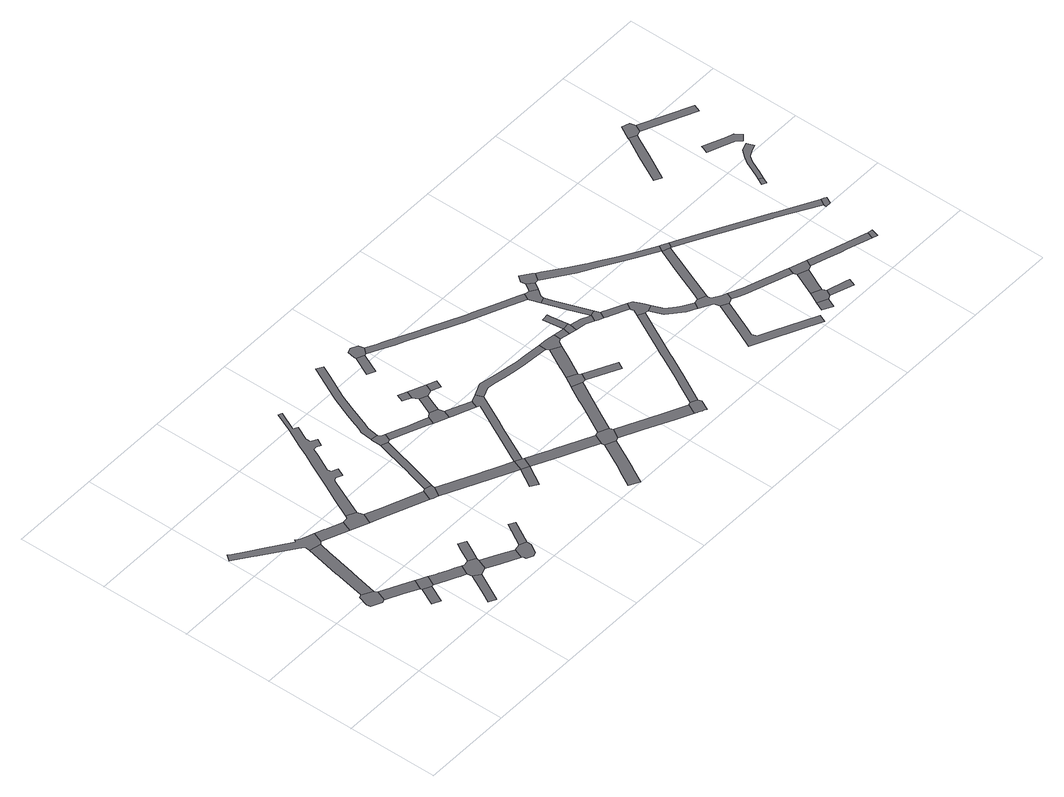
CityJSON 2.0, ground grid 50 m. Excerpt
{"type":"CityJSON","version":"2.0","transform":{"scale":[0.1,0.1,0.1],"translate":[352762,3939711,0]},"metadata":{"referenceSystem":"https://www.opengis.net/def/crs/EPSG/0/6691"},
"CityObjects":{
"road1":{"type":"Road","geometry":[{"type":"MultiSurface","lod":"1","boundaries":[[[0,1,2,3,4,5,6,7,8]]]}]},
"road2":{"type":"Road","attributes":{"RoadStructureAttribute.sectionType":"1"},"geometry":[{"type":"MultiSurface","lod":"1","boundaries":[[[9,10,11,12,6,5]]]}]},
"road3":{"type":"Road","attributes":{"RoadStructureAttribute.sectionType":"1"},"geometry":[{"type":"MultiSurface","lod":"1","boundaries":[[[7,13,14,15,16,17,18,19,20,21,22,23,8]]]}]},
"road4":{"type":"Road","geometry":[{"type":"MultiSurface","lod":"1","boundaries":[[[24,25,26,27]]]}]},
"road5":{"type":"Road","attributes":{"RoadStructureAttribute.sectionType":"1"},"geometry":[{"type":"MultiSurface","lod":"1","boundaries":[[[28,29,30,31,32,33,34,35,36,37,38,39,40,41,42,43,44,45,46,19,18]]]}]},
"road6":{"type":"Road","geometry":[{"type":"MultiSurface","lod":"1","boundaries":[[[47,48,49,11,10,24,27]]]}]},
"road7":{"type":"Road","attributes":{"RoadStructureAttribute.sectionType":"1"},"geometry":[{"type":"MultiSurface","lod":"1","boundaries":[[[50,51,52,53,54]]]}]},
"road8":{"type":"Road","attributes":{"RoadStructureAttribute.sectionType":"1"},"geometry":[{"type":"MultiSurface","lod":"1","boundaries":[[[55,56,57,58,59,60,61,62,48,47,63,64,65,66,67]]]}]},
"road9":{"type":"Road","geometry":[{"type":"MultiSurface","lod":"1","boundaries":[[[68,69,29,28,70,71,72]]]}]},
"road10":{"type":"Road","geometry":[{"type":"MultiSurface","lod":"1","boundaries":[[[73,74,75,76,77,78,55,67,50,54]]]}]},
"road11":{"type":"Road","geometry":[{"type":"MultiSurface","lod":"1","boundaries":[[[79,80,81,82,72,71,83]]]}]},
"road12":{"type":"Road","attributes":{"RoadStructureAttribute.sectionType":"1"},"geometry":[{"type":"MultiSurface","lod":"1","boundaries":[[[84,85,86,87,77,76]]]}]},
"road13":{"type":"Road","attributes":{"RoadStructureAttribute.sectionType":"1"},"geometry":[{"type":"MultiSurface","lod":"1","boundaries":[[[88,89,90,75,74,91,92]]]}]},
"road14":{"type":"Road","geometry":[{"type":"MultiSurface","lod":"1","boundaries":[[[93,94,95,96,97,98,99,100,88,92]]]}]},
"road15":{"type":"Road","attributes":{"RoadStructureAttribute.sectionType":"1"},"geometry":[{"type":"MultiSurface","lod":"1","boundaries":[[[101,102,103,104,105,106,79,83]]]}]},
"road16":{"type":"Road","geometry":[{"type":"MultiSurface","lod":"1","boundaries":[[[99,107,108,100]]]}]},
"road17":{"type":"Road","attributes":{"RoadStructureAttribute.sectionType":"1"},"geometry":[{"type":"MultiSurface","lod":"1","boundaries":[[[80,109,110,111,112,113,114,115,116,117,118,119,120,121,122,123,124,125,126,127,128,129,130,131,132,81]]]}]},
"road18":{"type":"Road","geometry":[{"type":"MultiSurface","lod":"1","boundaries":[[[104,103,133,134,135,136,137,138]]]}]},
"road19":{"type":"Road","attributes":{"RoadStructureAttribute.sectionType":"1"},"geometry":[{"type":"MultiSurface","lod":"1","boundaries":[[[139,140,141,142,143,144,145,146,147,148,149,150,151,138,137]]]}]},
"road20":{"type":"Road","attributes":{"RoadStructureAttribute.sectionType":"1"},"geometry":[{"type":"MultiSurface","lod":"1","boundaries":[[[135,152,153,154,155,156,157,158,159,160,161,162,163,136]]]}]},
"road21":{"type":"Road","geometry":[{"type":"MultiSurface","lod":"1","boundaries":[[[164,165,145,144,166,167,168,169]]]}]},
"road22":{"type":"Road","geometry":[{"type":"MultiSurface","lod":"1","boundaries":[[[157,170,171,172]]]}]},
"road23":{"type":"Road","geometry":[{"type":"MultiSurface","lod":"1","boundaries":[[[157,172,173,174,158]]]}]},
"road24":{"type":"Road","attributes":{"RoadStructureAttribute.sectionType":"1"},"geometry":[{"type":"MultiSurface","lod":"1","boundaries":[[[166,175,176,177,178,179,180,181,167]]]}]},
"road25":{"type":"Road","attributes":{"RoadStructureAttribute.sectionType":"1"},"geometry":[{"type":"MultiSurface","lod":"1","boundaries":[[[182,183,184,185,186,187,188,189,190,191,192,193,194,195,196,197,198,164,169]]]}]},
"road26":{"type":"Road","geometry":[{"type":"MultiSurface","lod":"1","boundaries":[[[199,200,178,177,201,202,203]]]}]},
"road27":{"type":"Road","attributes":{"RoadStructureAttribute.sectionType":"1"},"geometry":[{"type":"MultiSurface","lod":"1","boundaries":[[[204,205,206,207,208,209,210,211,212,213,214,173,172]]]}]},
"road28":{"type":"Road","attributes":{"RoadStructureAttribute.sectionType":"1"},"geometry":[{"type":"MultiSurface","lod":"1","boundaries":[[[215,216,217,218,219,158,174,220,221,222,223,224,225,226,227,228,229,230]]]}]},
"road29":{"type":"Road","attributes":{"RoadStructureAttribute.sectionType":"1"},"geometry":[{"type":"MultiSurface","lod":"1","boundaries":[[[231,232,233,234,235,236,237,238,239,240]]]}]},
"road30":{"type":"Road","attributes":{"RoadStructureAttribute.sectionType":"1"},"geometry":[{"type":"MultiSurface","lod":"1","boundaries":[[[241,242,243,244,200,199]]]}]},
"road31":{"type":"Road","attributes":{"RoadStructureAttribute.sectionType":"1"},"geometry":[{"type":"MultiSurface","lod":"1","boundaries":[[[245,246,247,248]]]}]},
"road32":{"type":"Road","geometry":[{"type":"MultiSurface","lod":"1","boundaries":[[[249,203,202,250,251,252,215,230]]]}]},
"road33":{"type":"Road","geometry":[{"type":"MultiSurface","lod":"1","boundaries":[[[253,248,247,243,242,254]]]}]},
"road34":{"type":"Road","attributes":{"RoadStructureAttribute.sectionType":"1"},"geometry":[{"type":"MultiSurface","lod":"1","boundaries":[[[255,256,253,254]]]}]},
"road35":{"type":"Road","geometry":[{"type":"MultiSurface","lod":"1","boundaries":[[[257,258,259,210,209,240,239,260]]]}]},
"road36":{"type":"Road","geometry":[{"type":"MultiSurface","lod":"1","boundaries":[[[261,262,263,264]]]}]},
"road37":{"type":"Road","geometry":[{"type":"MultiSurface","lod":"1","boundaries":[[[265,266,267,268,269,270,261,264]]]}]},
"road38":{"type":"Road","attributes":{"RoadStructureAttribute.sectionType":"1"},"geometry":[{"type":"MultiSurface","lod":"1","boundaries":[[[271,272,273,274,275,259,258,276,277,278,279,280,281,282]]]}]},
"road39":{"type":"Road","attributes":{"RoadStructureAttribute.sectionType":"1"},"geometry":[{"type":"MultiSurface","lod":"1","boundaries":[[[283,284,285,286,287,288,289,290,257,260]]]}]},
"road40":{"type":"Road","attributes":{"RoadStructureAttribute.sectionType":"1"},"geometry":[{"type":"MultiSurface","lod":"1","boundaries":[[[291,292,293,294,295,228,227,296,297,298,299,300,301,302]]]}]},
"road41":{"type":"Road","geometry":[{"type":"MultiSurface","lod":"1","boundaries":[[[303,304,305,306,307,282,281,308,309]]]}]},
"road42":{"type":"Road","geometry":[{"type":"MultiSurface","lod":"1","boundaries":[[[286,310,311,312,313,314,315,316,317,318,287]]]}]},
"road43":{"type":"Road","attributes":{"RoadStructureAttribute.sectionType":"1"},"geometry":[{"type":"MultiSurface","lod":"1","boundaries":[[[304,319,320,321,322,323,324,325,305]]]}]},
"road44":{"type":"Road","geometry":[{"type":"MultiSurface","lod":"1","boundaries":[[[308,326,327,309]]]}]},
"road45":{"type":"Road","attributes":{"RoadStructureAttribute.sectionType":"1"},"geometry":[{"type":"MultiSurface","lod":"1","boundaries":[[[328,329,330,331,332,333,334,335,336,337,338,266,265,339,340,341,342,343,344,345,346,347,348,349]]]}]},
"road46":{"type":"Road","geometry":[{"type":"MultiSurface","lod":"1","boundaries":[[[301,322,321,350,351,352,353,302]]]}]},
"road47":{"type":"Road","attributes":{"RoadStructureAttribute.sectionType":"1"},"geometry":[{"type":"MultiSurface","lod":"1","boundaries":[[[352,351,354,355]]]}]},
"road48":{"type":"Road","geometry":[{"type":"MultiSurface","lod":"1","boundaries":[[[355,354,356,357,358]]]}]},
"road49":{"type":"Road","attributes":{"RoadStructureAttribute.sectionType":"1"},"geometry":[{"type":"MultiSurface","lod":"1","boundaries":[[[359,360,361,362,363,364,365,366,317,316,367,368,369,370,371]]]}]},
"road50":{"type":"Road","geometry":[{"type":"MultiSurface","lod":"1","boundaries":[[[372,373,374,375,355,358]]]}]},
"road51":{"type":"Road","attributes":{"RoadStructureAttribute.sectionType":"1"},"geometry":[{"type":"MultiSurface","lod":"1","boundaries":[[[376,377,357,356,378,379,380,381]]]}]},
"road52":{"type":"Road","geometry":[{"type":"MultiSurface","lod":"1","boundaries":[[[382,383,381,380,384,385]]]}]},
"road53":{"type":"Road","attributes":{"RoadStructureAttribute.sectionType":"1"},"geometry":[{"type":"MultiSurface","lod":"1","boundaries":[[[386,381,383,387,388,389,390]]]}]},
"road54":{"type":"Road","geometry":[{"type":"MultiSurface","lod":"1","boundaries":[[[348,391,390,389,392,393,394,395,349]]]}]},
"road55":{"type":"Road","attributes":{"RoadStructureAttribute.sectionType":"1"},"geometry":[{"type":"MultiSurface","lod":"1","boundaries":[[[396,397,398,394,393]]]}]},
"road56":{"type":"Road","attributes":{"RoadStructureAttribute.sectionType":"1"},"geometry":[{"type":"MultiSurface","lod":"1","boundaries":[[[399,400,401,402,403,404,405,382,385]]]}]},
"road57":{"type":"Road","geometry":[{"type":"MultiSurface","lod":"1","boundaries":[[[406,407,408,409,397,396,410]]]}]},
"road58":{"type":"Road","geometry":[{"type":"MultiSurface","lod":"1","boundaries":[[[411,412,413,414,403,402,415,359,371,416,417,418]]]}]},
"road59":{"type":"Road","attributes":{"RoadStructureAttribute.sectionType":"1"},"geometry":[{"type":"MultiSurface","lod":"1","boundaries":[[[417,419,420,421,422,423,424,425,418]]]}]},
"road60":{"type":"Road","attributes":{"RoadStructureAttribute.sectionType":"1"},"geometry":[{"type":"MultiSurface","lod":"1","boundaries":[[[426,427,428,429,430,431,432,433,434,435,436]]]}]},
"road61":{"type":"Road","geometry":[{"type":"MultiSurface","lod":"1","boundaries":[[[437,438,439,440,441,442,443,444,422,421,445,446,431,430,447,448]]]}]},
"road62":{"type":"Road","attributes":{"RoadStructureAttribute.sectionType":"1"},"geometry":[{"type":"MultiSurface","lod":"1","boundaries":[[[449,450,451,452,453,454,455,406,410,456,457,458,459,460,461,462]]]}]},
"road63":{"type":"Road","attributes":{"RoadStructureAttribute.sectionType":"1"},"geometry":[{"type":"MultiSurface","lod":"1","boundaries":[[[463,464,465,444,443,466,467,468]]]}]},
"road64":{"type":"Road","attributes":{"RoadStructureAttribute.sectionType":"1"},"geometry":[{"type":"MultiSurface","lod":"1","boundaries":[[[469,470,471,472,473]]]}]},
"road65":{"type":"Road","attributes":{"RoadStructureAttribute.sectionType":"1"},"geometry":[{"type":"MultiSurface","lod":"1","boundaries":[[[474,475,476,477,478,479,480,481,482,437,448,483,484,485,486]]]}]},
"road66":{"type":"Road","geometry":[{"type":"MultiSurface","lod":"1","boundaries":[[[487,488,469,473,489,490,491,492]]]}]},
"road67":{"type":"Road","geometry":[{"type":"MultiSurface","lod":"1","boundaries":[[[493,494,495,462,461,463,468]]]}]},
"road68":{"type":"Road","attributes":{"RoadStructureAttribute.sectionType":"1"},"geometry":[{"type":"MultiSurface","lod":"1","boundaries":[[[496,497,498,499,487,492]]]}]},
"road69":{"type":"Road","geometry":[{"type":"MultiSurface","lod":"1","boundaries":[[[500,501,502,503,491,490]]]}]},
"road70":{"type":"Road","geometry":[{"type":"MultiSurface","lod":"1","boundaries":[[[504,474,486,499,498,505,506,507]]]}]},
"road71":{"type":"Road","attributes":{"RoadStructureAttribute.sectionType":"1"},"geometry":[{"type":"MultiSurface","lod":"1","boundaries":[[[493,508,509,510,511,512,513,514,515,516,494]]]}]},
"road72":{"type":"Road","attributes":{"RoadStructureAttribute.sectionType":"1"},"geometry":[{"type":"MultiSurface","lod":"1","boundaries":[[[506,517,518,519,520,521,522,523,524,525,526,507]]]}]},
"road73":{"type":"Road","geometry":[{"type":"MultiSurface","lod":"1","boundaries":[[[522,521,527,528,529]]]}]},
"road74":{"type":"Road","attributes":{"RoadStructureAttribute.sectionType":"1"},"geometry":[{"type":"MultiSurface","lod":"1","boundaries":[[[530,531,532,533,534,535,536,537]]]}]},
"road75":{"type":"Road","geometry":[{"type":"MultiSurface","lod":"1","boundaries":[[[511,538,539,540,541,542,512]]]}]},
"road76":{"type":"Road","geometry":[{"type":"MultiSurface","lod":"1","boundaries":[[[543,544,545,546,547]]]}]},
"road77":{"type":"Road","geometry":[{"type":"MultiSurface","lod":"1","boundaries":[[[548,530,537,549,550,551]]]}]},
"road78":{"type":"Road","attributes":{"RoadStructureAttribute.sectionType":"1"},"geometry":[{"type":"MultiSurface","lod":"1","boundaries":[[[552,553,554,555,556,557,558,559,560,561,562,563,544,543]]]}]},
"road79":{"type":"Road","geometry":[{"type":"MultiSurface","lod":"1","boundaries":[[[564,565,566,567,568,569,570,571,572]]]}]},
"road80":{"type":"Road","attributes":{"RoadStructureAttribute.sectionType":"1"},"geometry":[{"type":"MultiSurface","lod":"1","boundaries":[[[549,573,574,550]]]}]}
},
"vertices":[
[206,527,0],[190,470,0],[194,449,0],[249,423,0],[252,424,0],[268,428,0],[289,486,0],[279,503,0],[225,534,0],
[354,386,0],[431,346,0],[458,400,0],[392,434,0],
[304,620,0],[322,698,0],[326,719,0],[339,782,0],[350,830,0],[366,896,0],[303,910,0],[268,751,0],[268,750,0],[260,714,0],[260,712,0],
[434,335,0],[386,239,0],[431,217,0],[479,313,0],
[382,907,0],[404,964,0],[374,975,0],[334,991,0],[318,1002,0],[311,1007,0],[305,996,0],[170,1090,0],[123,1122,0],[42,1180,0],[33,1188,0],[9,1156,0],[17,1149,0],[60,1118,0],[92,1095,0],[118,1075,0],[277,958,0],[305,938,0],[304,919,0],
[491,316,0],[518,369,0],[482,387,0],
[655,212,0],[603,114,0],[567,43,0],[604,23,0],[690,185,0],
[673,293,0],[642,309,0],[631,314,0],[618,319,0],[581,338,0],[571,343,0],[561,347,0],[545,355,0],[551,285,0],[558,282,0],[600,261,0],[617,252,0],[646,239,0],
[458,943,0],[453,945,0],[390,904,0],[524,850,0],[547,906,0],
[728,198,0],[730,197,0],[751,254,0],[759,270,0],[718,291,0],[689,285,0],
[649,865,0],[638,900,0],[587,925,0],[580,910,0],[624,810,0],
[782,313,0],[816,380,0],[775,401,0],[754,361,0],
[917,168,0],[875,190,0],[842,207,0],[800,160,0],[895,113,0],
[899,112,0],[902,102,0],[905,92,0],[941,74,0],[960,81,0],[992,131,0],[990,159,0],[954,174,0],
[660,796,0],[718,773,0],[924,691,0],[946,746,0],[763,820,0],[743,826,0],
[1061,282,0],[1028,302,0],
[732,1105,0],[738,1116,0],[753,1124,0],[789,1108,0],[809,1153,0],[775,1168,0],[770,1188,0],[820,1287,0],[838,1324,0],[857,1325,0],[880,1314,0],[901,1351,0],[868,1370,0],[868,1398,0],[906,1476,0],[882,1488,0],[932,1592,0],[912,1600,0],[866,1496,0],[813,1388,0],[783,1326,0],[755,1268,0],[687,1129,0],[638,1029,0],
[940,684,0],[957,678,0],[967,674,0],[998,726,0],[1003,745,0],[964,755,0],
[1032,853,0],[1038,873,0],[1055,933,0],[1068,982,0],[1077,1017,0],[1095,1084,0],[1058,1098,0],[1045,1051,0],[1019,952,0],[1016,942,0],[1015,936,0],[1005,902,0],[994,864,0],
[1076,621,0],[1091,613,0],[1142,588,0],[1220,551,0],[1287,520,0],[1350,489,0],[1371,546,0],[1289,585,0],[1229,613,0],[1205,624,0],[1102,675,0],[1016,717,0],
[1059,1158,0],[1059,1151,0],[1113,1092,0],[1128,1130,0],[1110,1137,0],[1100,1155,0],
[1288,383,0],[1327,360,0],[1392,470,0],
[1418,523,0],[1408,528,0],
[1221,1047,0],[1298,1015,0],[1329,1003,0],[1346,1044,0],[1307,1058,0],[1236,1085,0],[1207,1098,0],
[1108,1215,0],[1121,1245,0],[1123,1250,0],[1128,1262,0],[1157,1341,0],[1165,1362,0],[1198,1444,0],[1265,1580,0],[1294,1639,0],[1260,1660,0],[1168,1475,0],[1160,1457,0],[1116,1346,0],[1101,1306,0],[1091,1280,0],[1079,1250,0],[1069,1225,0],
[1415,1043,0],[1371,1061,0],[1342,997,0],[1406,970,0],[1424,1014,0],
[1458,437,0],[1503,415,0],[1533,400,0],[1561,387,0],[1644,347,0],[1723,309,0],[1750,362,0],[1612,429,0],[1567,451,0],[1529,469,0],[1519,474,0],
[1541,915,0],[1559,908,0],[1506,807,0],[1481,758,0],[1455,707,0],[1491,689,0],[1500,709,0],[1519,746,0],[1530,766,0],[1535,776,0],[1575,854,0],[1594,890,0],[1615,932,0],[1599,971,0],[1588,967,0],[1558,954,0],
[1648,141,0],[1632,114,0],[1624,100,0],[1587,32,0],[1642,1,0],[1681,72,0],[1690,90,0],[1725,156,0],[1783,265,0],[1728,290,0],
[1429,1079,0],[1454,1140,0],[1412,1157,0],[1387,1096,0],
[1368,1252,0],[1351,1210,0],[1397,1190,0],[1414,1232,0],
[1469,994,0],[1428,961,0],[1429,961,0],[1471,945,0],
[1507,1192,0],[1490,1150,0],
[1540,1129,0],[1558,1170,0],
[1832,323,0],[1825,342,0],[1770,367,0],[1803,272,0],
[1436,1557,0],[1385,1453,0],[1426,1433,0],[1477,1541,0],
[1487,1543,0],[1515,1574,0],[1506,1603,0],[1471,1622,0],[1442,1613,0],[1435,1570,0],
[1880,570,0],[1878,565,0],[1867,545,0],[1829,475,0],[1781,387,0],[1872,430,0],[1920,517,0],[1925,525,0],[1930,534,0],[1976,620,0],[1984,635,0],[1928,659,0],
[1909,220,0],[1915,218,0],[2065,144,0],[2156,100,0],[2183,155,0],[2091,198,0],[1977,253,0],[1955,264,0],
[1953,959,0],[1896,963,0],[1764,985,0],[1728,991,0],[1671,1001,0],[1675,956,0],[1727,948,0],[1777,939,0],[1851,928,0],[1888,923,0],[2045,910,0],[2048,952,0],
[2017,679,0],[2014,688,0],[1961,717,0],[1951,699,0],[1936,672,0],[2006,638,0],[2025,675,0],
[2173,91,0],[2176,90,0],[2195,81,0],[2203,77,0],[2217,70,0],[2244,125,0],[2237,145,0],[2202,160,0],[2193,158,0],
[2059,770,0],[2071,791,0],[2109,864,0],[2055,892,0],[1994,779,0],[1988,766,0],[1978,749,0],
[2176,553,0],[2195,590,0],
[2241,1236,0],[2123,1287,0],[2019,1332,0],[1996,1342,0],[1981,1348,0],[1815,1428,0],[1809,1430,0],[1749,1459,0],[1688,1488,0],[1602,1530,0],[1571,1544,0],[1553,1508,0],[1624,1474,0],[1669,1452,0],[1792,1394,0],[1914,1336,0],[1951,1318,0],[1965,1312,0],[1989,1301,0],[2136,1237,0],[2252,1187,0],[2269,1224,0],
[2124,893,0],[2143,901,0],[2148,941,0],[2098,949,0],
[2197,892,0],[2205,932,0],
[2239,884,0],[2246,924,0],[2245,937,0],
[2495,724,0],[2405,549,0],[2390,522,0],[2363,468,0],[2356,456,0],[2315,374,0],[2289,325,0],[2261,274,0],[2327,314,0],[2340,339,0],[2380,415,0],[2391,437,0],[2531,706,0],
[2232,1035,0],[2230,1051,0],[2198,1047,0],[2190,1046,0],
[2348,893,0],[2309,911,0],[2297,874,0],[2305,870,0],[2340,853,0],[2357,889,0],
[2400,871,0],[2391,898,0],[2357,845,0],[2383,834,0],
[2316,1006,0],[2357,992,0],[2324,1085,0],[2306,1136,0],[2274,1125,0],
[2255,1179,0],[2309,1156,0],[2334,1192,0],[2297,1217,0],[2277,1220,0],
[2361,1231,0],[2326,1260,0],[2311,1235,0],
[2406,823,0],[2418,818,0],[2500,779,0],[2505,777,0],[2526,811,0],[2422,860,0],[2420,861,0],
[2410,1273,0],[2400,1281,0],[2348,1321,0],[2322,1287,0],[2381,1234,0],
[2577,744,0],[2566,766,0],[2554,792,0],[2551,799,0],[2512,757,0],[2549,703,0],[2550,703,0],[2587,718,0],
[2581,631,0],[2659,561,0],[2710,533,0],[2730,568,0],[2678,598,0],[2658,616,0],[2614,654,0],
[2816,167,0],[2745,201,0],[2734,229,0],[2753,269,0],[2832,442,0],[2792,464,0],[2704,271,0],[2666,189,0],[2773,138,0],[3022,19,0],[3040,60,0],
[2876,490,0],[2851,500,0],[2815,521,0],[2810,523,0],[2801,539,0],[2801,546,0],[2802,553,0],[2759,573,0],[2713,532,0],[2783,492,0],[2854,450,0],[2860,453,0],
[2817,999,0],[2749,1040,0],[2660,1096,0],[2611,1128,0],[2607,1131,0],[2536,1180,0],[2435,1255,0],[2455,1181,0],[2537,1121,0],[2593,1090,0],[2609,1081,0],[2789,975,0],[2903,909,0],[2921,941,0],
[2901,904,0],[2842,768,0],[2771,601,0],[2846,660,0],[2882,745,0],[2943,890,0],
[3095,126,0],[3072,77,0],[3126,51,0],[3148,99,0],[3149,100,0],
[3190,375,0],[3169,382,0],[3094,408,0],[3091,409,0],[3036,428,0],[2994,443,0],[2952,457,0],[2939,463,0],[2896,481,0],[2897,436,0],[2924,424,0],[3061,376,0],[3177,336,0],
[3124,189,0],[3102,142,0],[3151,102,0],[3171,111,0],[3189,144,0],[3178,164,0],
[2950,890,0],[2965,918,0],[2933,934,0],
[3203,220,0],[3211,236,0],[3240,295,0],[3184,319,0],
[3299,66,0],[3305,84,0],[3313,107,0],[3300,111,0],
[3254,353,0],[3263,305,0],[3267,307,0],[3285,343,0],
[3048,837,0],[3401,647,0],[3412,641,0],[3624,519,0],[3643,554,0],[3448,659,0],[3428,670,0],[3188,801,0],[2994,902,0],
[3354,279,0],[3427,256,0],[3464,245,0],[3571,210,0],[3596,202,0],[3609,241,0],[3602,243,0],[3561,256,0],[3437,294,0],[3409,303,0],
[3624,193,0],[3636,231,0],[3637,237,0],
[3387,1510,0],[3381,1498,0],[3323,1390,0],[3243,1239,0],[3283,1218,0],[3359,1361,0],[3413,1462,0],[3427,1489,0],
[3624,503,0],[3652,503,0],[3671,539,0],[3661,544,0],[3660,545,0],
[3584,853,0],[3562,865,0],[3544,831,0],[3552,827,0],[3566,819,0],
[3426,1583,0],[3455,1497,0],[3475,1538,0],[3468,1567,0],
[3603,894,0],[3635,961,0],[3644,977,0],[3654,990,0],[3669,998,0],[3685,1006,0],[3725,1020,0],[3712,1061,0],[3668,1046,0],[3635,1009,0],[3612,973,0],[3576,894,0],
[3749,1110,0],[3722,1145,0],[3689,1158,0],[3563,1208,0],[3559,1196,0],[3547,1166,0],[3642,1128,0],[3694,1107,0],[3714,1082,0],
[3738,1369,0],[3755,1411,0]
]}
